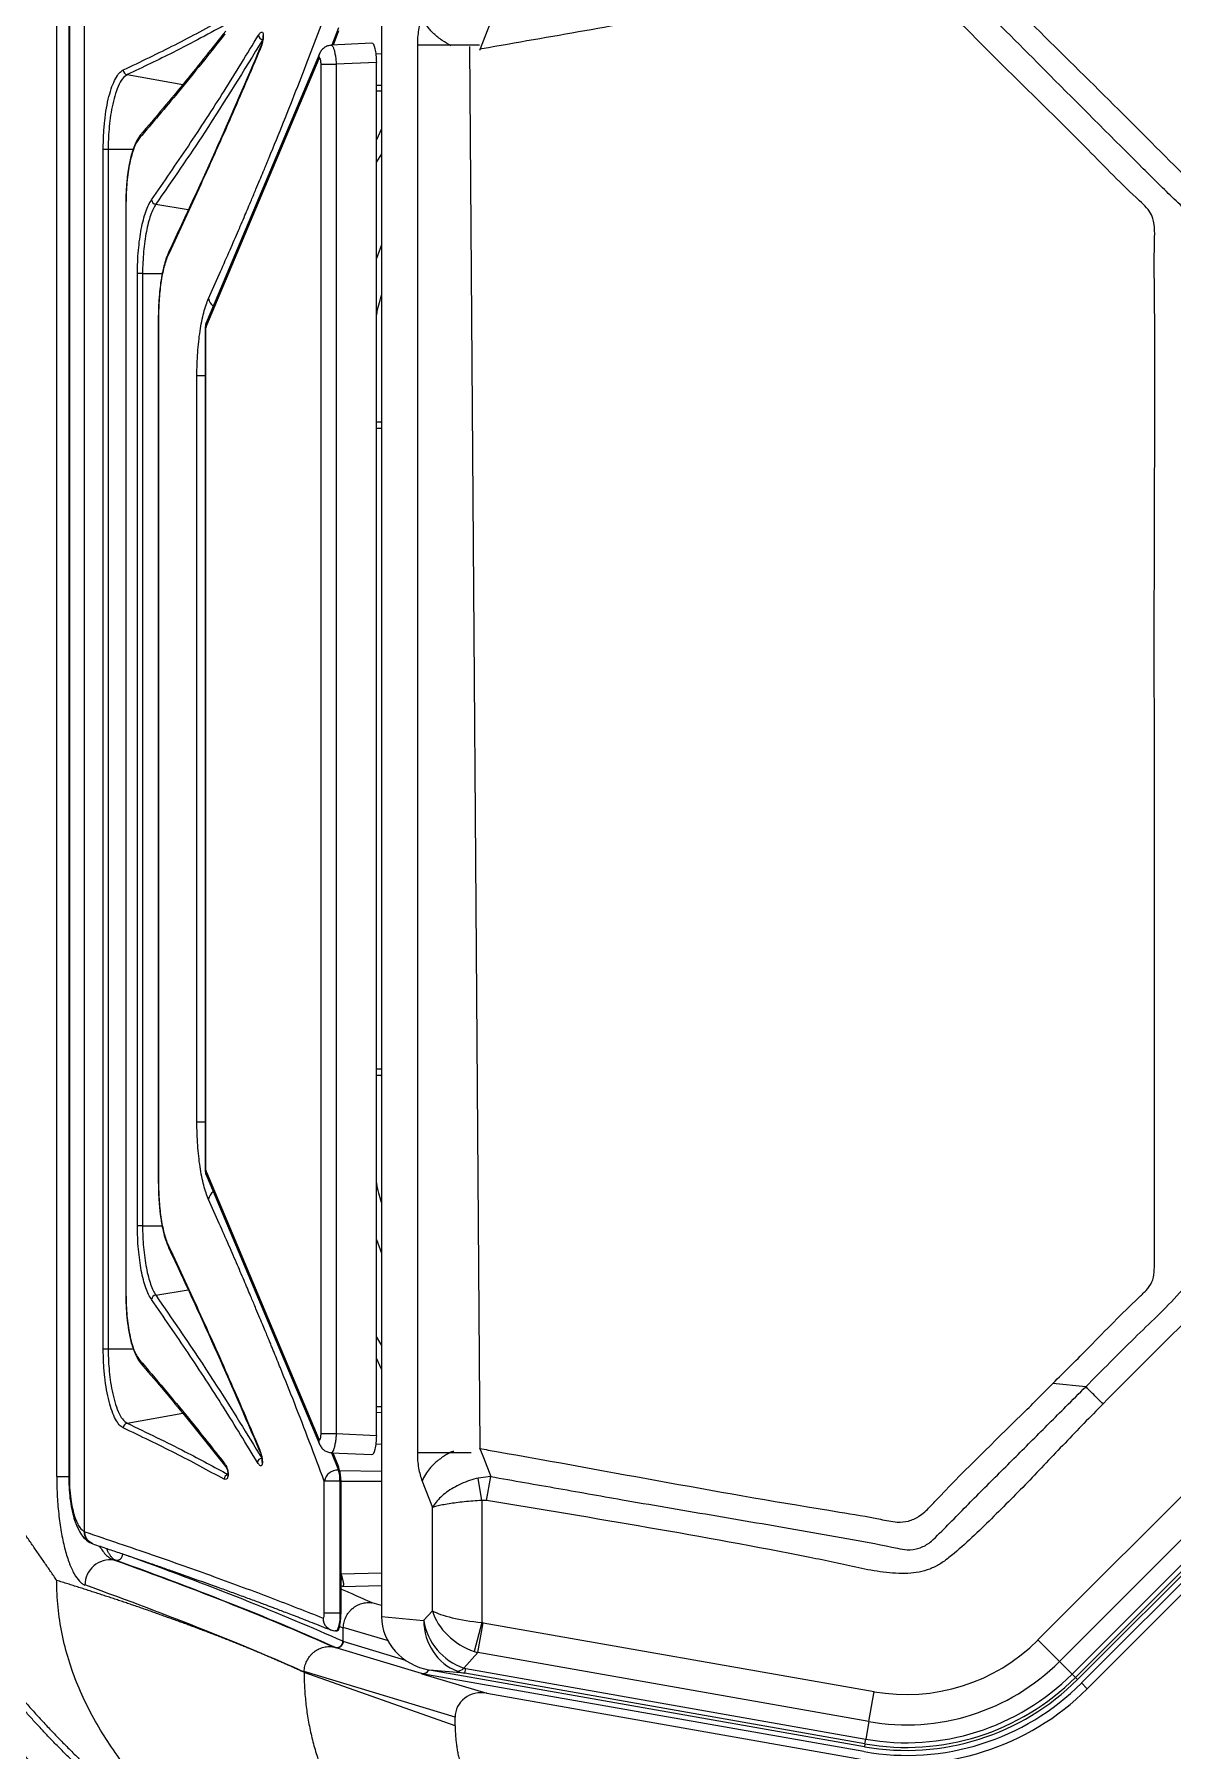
# Model space of a CAD drawing. Extents: x 412 to 492, y 622 to 766.
# Drawn here: x 475.19 to 486.35, y 673.13 to 689.96 of the extents above; entities that cross this region are included whole.
import ezdxf

# ---------------------------------------------------------------- set-up
doc = ezdxf.new("R2010")
doc.units = 0
doc.header["$MEASUREMENT"] = 0
doc.layers.add('1', color=4, linetype='Continuous')
doc.layers.add('GEOMETRY', color=4, linetype='Continuous', lineweight=25)

# ---------------------------------------------------------------- blocks, each defined once
blk = doc.blocks.new('2024 Beam 220V LL')
at = {"layer": 'GEOMETRY'}
for p, q in [((66.641, 48.705), (66.641, 31.683)), ((63.727, 32.517), (63.727, 47.871)), ((63.456, 33.056), (63.456, 47.332)), ((63.574, 47.348), (63.574, 33.04)), ((63.58, 47.348), (63.58, 33.04)), ((67.712, 47.331), (67.601, 47.045)), ((66.218, 47.268), (66.153, 47.097)), ((66.219, 47.237), (66.166, 47.098)), ((66.032, 47.012), (64.931, 44.396)), ((66.547, 47.116), (66.147, 47.097)), ((66.641, 47.012), (66.589, 47.01)), ((66.993, 47.097), (66.993, 33.291)), ((67.503, 47.083), (67.604, 33.331)), ((64.148, 46.808), (64.692, 46.71)), ((66.026, 46.964), (64.925, 44.347)), ((66.048, 46.91), (66.197, 46.91)), ((66.048, 33.478), (66.048, 46.91)), ((66.593, 46.928), (66.197, 46.91)), ((66.197, 46.91), (66.197, 33.478)), ((66.593, 33.46), (66.593, 46.928)), ((66.641, 46.701), (66.593, 46.702)), ((66.593, 46.648), (66.641, 46.648)), ((66.641, 46.277), (66.593, 46.169)), ((63.912, 34.31), (63.912, 46.078)), ((63.912, 46.078), (63.961, 46.078)), ((63.961, 46.078), (63.961, 34.31)), ((63.961, 46.078), (64.206, 46.078)), ((66.641, 46.032), (66.593, 45.952)), ((64.133, 45.546), (64.133, 34.842)), ((64.133, 45.546), (64.135, 45.546)), ((64.135, 45.546), (64.135, 34.842)), ((64.427, 45.537), (64.746, 45.484)), ((66.641, 45.14), (66.593, 45.006)), ((64.248, 35.516), (64.248, 44.857)), ((64.297, 44.857), (64.248, 44.857)), ((64.297, 44.857), (64.297, 35.516)), ((64.297, 44.857), (64.491, 44.857)), ((64.452, 44.424), (64.452, 35.943)), ((64.454, 44.424), (64.452, 44.424)), ((64.454, 44.424), (64.454, 35.943)), ((64.912, 44.325), (64.912, 36.063)), ((64.916, 44.325), (64.912, 44.325)), ((64.916, 44.325), (64.916, 36.063)), ((64.931, 44.396), (64.92, 44.367)), ((64.831, 36.534), (64.831, 43.854)), ((64.912, 43.854), (64.831, 43.854)), ((66.636, 43.398), (66.593, 43.398)), ((66.641, 43.336), (66.593, 43.336)), ((66.641, 43.398), (66.636, 43.398)), ((66.641, 37.052), (66.593, 37.052)), ((66.636, 36.99), (66.593, 36.99)), ((66.636, 36.99), (66.641, 36.99)), ((64.912, 36.534), (64.831, 36.534)), ((64.912, 36.063), (64.916, 36.063)), ((64.925, 36.041), (66.026, 33.424)), ((64.454, 35.943), (64.452, 35.943)), ((64.92, 36.021), (64.931, 35.992)), ((64.931, 35.992), (66.032, 33.376)), ((64.297, 35.516), (64.248, 35.516)), ((64.297, 35.516), (64.49, 35.516)), ((66.593, 35.382), (66.641, 35.248)), ((64.427, 34.836), (64.744, 34.889)), ((64.133, 34.842), (64.135, 34.842)), ((66.593, 34.425), (66.641, 34.344)), ((63.912, 34.31), (63.961, 34.31)), ((63.961, 34.31), (64.206, 34.31)), ((66.641, 34.111), (66.593, 34.219)), ((73.547, 33.938), (73.223, 33.969)), ((64.148, 33.58), (64.692, 33.678)), ((66.641, 33.74), (66.593, 33.74)), ((66.593, 33.686), (66.641, 33.687)), ((66.048, 33.478), (66.197, 33.478)), ((66.197, 33.478), (66.593, 33.46)), ((66.589, 33.378), (66.641, 33.376)), ((73.078, 31.454), (75.078, 33.454)), ((66.147, 33.291), (66.547, 33.272)), ((66.152, 33.291), (66.218, 33.12)), ((66.165, 33.29), (66.219, 33.151)), ((75.289, 33.243), (73.289, 31.243)), ((63.456, 33.056), (63.574, 33.056)), ((63.58, 33.04), (63.574, 33.04)), ((65.135, 33.068), (65.136, 33.069)), ((66.08, 31.718), (66.08, 33.012)), ((66.234, 33.012), (66.08, 33.012)), ((66.218, 33.12), (66.23, 33.12)), ((66.23, 33.12), (66.219, 33.151)), ((66.232, 33.116), (66.641, 33.11)), ((66.234, 33.012), (66.234, 31.718)), ((66.244, 33.012), (66.234, 33.012)), ((66.244, 32.088), (66.244, 33.012)), ((66.244, 33.012), (66.641, 33.012)), ((67.039, 33.013), (67.141, 32.752)), ((67.712, 33.057), (67.589, 33.042)), ((67.624, 32.823), (67.589, 33.042)), ((67.671, 32.822), (67.712, 33.057)), ((73.413, 31.119), (75.413, 33.119)), ((75.446, 33.086), (73.446, 31.086)), ((75.466, 33.066), (73.466, 31.066)), ((75.505, 33.031), (73.505, 31.032)), ((73.561, 30.976), (75.561, 32.976)), ((67.141, 31.74), (67.141, 32.752)), ((67.624, 32.823), (67.624, 31.626)), ((67.671, 32.822), (67.624, 32.823)), ((63.727, 32.517), (63.733, 32.514)), ((63.798, 32.402), (63.811, 32.397)), ((64.017, 32.239), (64.033, 32.236)), ((66.242, 32.072), (66.247, 32.069)), ((66.243, 32.104), (66.248, 32.089)), ((66.244, 32.104), (66.641, 32.112)), ((66.244, 32.039), (66.244, 32.088)), ((66.244, 31.718), (66.244, 32.039)), ((66.248, 32.089), (66.259, 32.048)), ((66.26, 31.98), (66.641, 31.988)), ((66.262, 31.981), (66.246, 31.977)), ((66.262, 31.981), (66.26, 31.981)), ((66.234, 31.718), (66.08, 31.718)), ((66.234, 31.718), (66.244, 31.718)), ((66.641, 31.791), (66.549, 31.818)), ((66.641, 31.683), (67.054, 31.645)), ((67.054, 31.645), (67.141, 31.74)), ((66.192, 31.543), (66.206, 31.543)), ((66.266, 31.57), (66.229, 31.586)), ((66.71, 31.446), (66.266, 31.575)), ((66.266, 31.439), (66.266, 31.57)), ((67.624, 31.626), (67.551, 31.34)), ((67.586, 31.33), (67.638, 31.623)), ((67.638, 31.623), (71.471, 30.947)), ((66.166, 31.387), (66.189, 31.379)), ((67.033, 31.124), (66.196, 31.377)), ((66.266, 31.439), (66.262, 31.441)), ((66.881, 31.252), (66.266, 31.438)), ((67.586, 31.33), (67.448, 31.178)), ((71.42, 30.654), (67.586, 31.33)), ((73.289, 31.243), (73.078, 31.454)), ((67.459, 31.127), (67.113, 31.159)), ((71.376, 30.407), (67.113, 31.159)), ((67.459, 31.127), (67.467, 31.173)), ((67.467, 31.173), (71.389, 30.481)), ((73.289, 31.243), (73.413, 31.119)), ((67.364, 30.696), (65.882, 31.144)), ((65.882, 31.138), (65.882, 31.136)), ((67.364, 30.613), (65.882, 31.136)), ((71.372, 30.359), (67.038, 31.123)), ((67.038, 31.123), (67.673, 30.931)), ((71.381, 30.435), (67.459, 31.127)), ((73.446, 31.086), (73.413, 31.119)), ((73.446, 31.086), (73.466, 31.066)), ((73.505, 31.032), (73.561, 30.976)), ((67.673, 30.931), (71.359, 30.281)), ((71.42, 30.654), (71.471, 30.947)), ((67.364, 30.613), (67.364, 30.696)), ((71.42, 30.654), (71.389, 30.481)), ((71.381, 30.435), (71.389, 30.481)), ((71.381, 30.435), (71.376, 30.407))]:
    blk.add_line(p, q, dxfattribs=at)
at = {"layer": 'GEOMETRY', "flags": 128}
for points in [[(66.641, 43.394), (66.639, 43.397), (66.636, 43.398)], [(66.636, 36.99), (66.639, 36.991), (66.641, 36.994)], [(67.602, 33.339), (67.64, 33.243), (67.712, 33.057)]]:
    blk.add_lwpolyline(points, dxfattribs=at)
at = {"layer": 'GEOMETRY'}
for centre, radius, start, end in [((65.484, 47.201), 0.0498, 187.3828, 261.5046), ((65.485, 47.062), 0.0341, 148.2406, 188.3648), ((66.116, 46.977), 0.0913, 158.5257, 188.4177), ((64.157, 46.855), 0.0483, 181.9082, 258.5594), ((64.307, 46.187), 0.0406, 139.7235, 186.0684), ((64.436, 45.587), 0.0505, 187.9063, 260.3406), ((64.587, 45.058), 0.0338, 149.4345, 189.6663), ((65.065, 44.633), 0.122, 189.9788, 232.1014), ((65.037, 44.325), 0.125, 160.2219, 180), ((64.999, 44.339), 0.0836, 160.4152, 189.8062), ((65.347, 44.17), 0.458, 157.2586, 160.2891), ((65.015, 44.361), 0.0912, 157.3727, 188.4282), ((65.037, 36.063), 0.125, 180, 199.7781), ((64.999, 36.049), 0.0836, 170.1936, 199.6044), ((65.347, 36.218), 0.458, 199.7109, 202.7414), ((65.015, 36.027), 0.0912, 171.5718, 202.6273), ((65.065, 35.755), 0.122, 127.8986, 170.0212), ((64.587, 35.309), 0.0338, 170.3336, 210.5801), ((64.436, 34.787), 0.0505, 99.6594, 172.0937), ((64.307, 34.201), 0.0407, 174.0155, 220.1398), ((64.157, 33.533), 0.0483, 101.4406, 178.0918), ((66.116, 33.411), 0.0912, 171.5718, 202.6273), ((65.147, 33.177), 0.0411, 174.7779, 217.8369), ((65.474, 33.188), 0.0498, 98.5063, 172.6119), ((65.476, 33.326), 0.0342, 171.632, 209.5988), ((65.145, 33.029), 0.0482, 100.8163, 178.0761), ((66.212, 32.986), 0.134, 87.3453, 168.8412), ((65.935, 33.023), 0.299, 357.8913, 18.9485), ((63.695, 32.647), 0.0663, 163.4666, 196.759), ((63.984, 31.99), 0.251, 82.4639, 179.3876), ((64.041, 32.298), 0.0627, 262.4592, 359.3876), ((66.189, 31.665), 0.121, 178.1633, 269.3761), ((66.199, 31.442), 0.0628, 261.3767, 359.4559), ((71.788, 32.744), 1.825, 260, 315.0001), ((67.376, 31.246), 0.099, 274.7783, 316.3514), ((71.788, 32.744), 2.123, 260, 315.0001), ((71.793, 32.744), 2.422, 260, 315.0001), ((71.788, 32.744), 2.373, 260, 315.0001), ((71.788, 32.744), 2.344, 260, 315.0001), ((71.788, 32.744), 2.298, 260, 315.0001), ((71.793, 32.744), 2.501, 260, 315.0001)]:
    blk.add_arc(centre, radius, start, end, dxfattribs=at)
for centre, major_axis, ratio, start_param, end_param in [((66.548, 46.928), (0, 0.188), 0.242695, 4.713649, 6.294533), ((66.548, 33.46), (0, 0.188), 0.242695, 3.130245, 4.711129), ((66.217, 33.012), (0, 0.125), 0.216237, 4.712389, 5.759587), ((-37.043, 48.508), (105.168, -18.595), 0.051607, 0.202683, 0.289704), ((-37.097, 48.519), (105.231, -18.606), 0.051607, 0.201869, 0.289371), ((-37.086, 48.58), (105.293, -18.606), 0.051579, 0.201859, 0.289361), ((-37.086, 48.263), (104.918, -18.595), 0.051723, 0.202479, 0.289746), ((66.206, 31.718), (0, 0.175), 0.216237, 3.483166, 4.712389), ((67.212, 31.675), (0.568, -0.053), 0.920287, 3.226571, 4.623069), ((67.624, 31.74), (0.525, -0.051), 0.214989, 3.562743, 4.73309), ((67.624, 31.74), (0.458, -0.267), 0.746474, 3.805689, 4.976036), ((67.538, 31.645), (-0.358, 0.384), 0.864326, 0.892781, 2.133404), ((67.538, 31.645), (-0.023, 0.525), 0.919446, 1.530803, 2.771426), ((67.704, 31.827), (0.149, 0.164), 0.846462, 3.562615, 3.63289), ((67.704, 31.827), (0.388, -0.353), 0.966078, 5.133411, 5.203687), ((67.041, 31.186), (0.0654, -0.0198), 0.914568, 4.861612, 6.18652), ((67.658, 31.634), (0.442, 0.369), 0.813707, 3.576871, 3.732746), ((67.597, 31.286), (0.183, 0.08), 0.456183, 3.588425, 3.7443), ((67, 30.876), (0.262, -0.079), 0.914568, 1.700566, 1.72002), ((67.635, 30.684), (0.262, -0.079), 0.914568, 1.700566, 3.411106)]:
    blk.add_ellipse(centre, major_axis=major_axis, ratio=ratio, start_param=start_param, end_param=end_param, dxfattribs=at)
for points, knots in [([(64.901, 51.001), (64.878, 50.983), (64.832, 50.946), (64.764, 50.891), (64.697, 50.835), (64.63, 50.78), (64.565, 50.724), (64.499, 50.669), (64.435, 50.614), (64.371, 50.558), (64.308, 50.503), (64.245, 50.447), (64.183, 50.392), (64.122, 50.337), (64.062, 50.282), (64.002, 50.226), (63.943, 50.171), (63.885, 50.116), (63.827, 50.061), (63.77, 50.005), (63.535, 49.776), (63.151, 49.372), (62.727, 48.851), (62.424, 48.416), (62.212, 48.07), (62.03, 47.725), (61.916, 47.466), (61.852, 47.298), (61.823, 47.221), (61.797, 47.143), (61.771, 47.065), (61.748, 46.988), (61.725, 46.91), (61.705, 46.833), (61.685, 46.755), (61.668, 46.677), (61.652, 46.6), (61.637, 46.522), (61.624, 46.444), (61.613, 46.366), (61.603, 46.289), (61.594, 46.211), (61.587, 46.133), (61.582, 46.055), (61.578, 45.977), (61.576, 45.9), (61.576, 45.848), (61.575, 45.822)], [0, 0, 0, 0, 0.0138767, 0.027668, 0.0413743, 0.0549959, 0.0685331, 0.0819863, 0.0953558, 0.1086419, 0.121845, 0.1349655, 0.1480037, 0.1609601, 0.1738349, 0.1866285, 0.1993415, 0.2119741, 0.2245268, 0.2370001, 0.2493942, 0.3794626, 0.4994242, 0.5658746, 0.6295447, 0.690681, 0.7495615, 0.7626219, 0.7756002, 0.7885003, 0.8013263, 0.8140823, 0.8267725, 0.8394012, 0.8519726, 0.8644911, 0.8769611, 0.8893871, 0.9017737, 0.9141254, 0.9264467, 0.9387424, 0.9510171, 0.9632755, 0.9755223, 0.9877622, 1, 1, 1, 1]), ([(61.575, 45.822), (61.59, 45.839), (61.618, 45.875), (61.724, 46.006), (61.887, 46.21), (62.1, 46.484), (62.3, 46.744), (62.487, 46.99), (62.66, 47.224), (62.821, 47.444), (62.97, 47.651), (63.107, 47.845), (63.233, 48.025), (63.349, 48.192), (63.421, 48.299), (63.456, 48.35)], [0, 0, 0, 0, 0.02094, 0.042056, 0.155543, 0.26375, 0.366676, 0.464323, 0.556689, 0.643775, 0.72558, 0.802106, 0.873351, 0.939315, 1, 1, 1, 1]), ([(67.671, 47.566), (67.892, 47.605), (69, 47.801), (70.192, 47.997), (71.237, 48.198), (71.48, 48.246), (71.68, 48.279), (71.837, 48.282), (71.948, 48.263), (72.053, 48.226), (72.163, 48.164), (72.27, 48.074), (72.376, 47.963), (72.945, 47.368), (73.745, 46.598), (74.517, 45.813), (74.818, 45.518), (74.896, 45.423), (74.951, 45.319), (74.994, 45.192), (75.005, 45.039), (74.992, 44.547), (75.009, 43.307), (74.994, 40.971), (75.011, 38.433), (74.99, 36.604), (75.007, 35.833), (75.015, 35.542), (75.009, 35.309), (74.977, 35.137), (74.933, 35.029), (74.87, 34.93), (74.708, 34.754), (74.315, 34.375), (73.959, 34.015), (73.716, 33.769)], [0, 0, 0, 0, 0.03273, 0.163648, 0.175653, 0.187658, 0.199644, 0.205049, 0.210454, 0.215858, 0.221261, 0.228663, 0.236112, 0.243565, 0.348466, 0.397583, 0.403718, 0.409824, 0.415316, 0.420808, 0.42913, 0.437515, 0.492348, 0.609476, 0.777448, 0.861434, 0.875538, 0.889641, 0.903702, 0.909359, 0.915018, 0.920634, 0.926263, 0.949783, 1, 1, 1, 1]), ([(73.547, 33.938), (73.547, 33.938), (73.706, 34.097), (74.009, 34.408), (74.38, 34.752), (74.572, 34.979), (74.651, 35.034), (74.702, 35.056), (74.756, 35.103), (74.811, 35.179), (74.856, 35.302), (74.874, 35.481), (74.872, 35.695), (74.856, 35.909), (74.844, 36.283), (74.855, 37.047), (74.841, 39.588), (74.868, 42.271), (74.842, 44.527), (74.852, 44.97), (74.851, 45.073), (74.827, 45.178), (74.78, 45.258), (74.689, 45.343), (74.567, 45.443), (74.413, 45.588), (74.261, 45.736), (73.872, 46.124), (73.299, 46.696), (72.688, 47.314), (72.316, 47.676), (72.147, 47.858), (72.039, 47.97), (71.945, 48.023), (71.861, 48.048), (71.802, 48.053), (71.664, 48.031), (71.474, 47.993), (71.199, 47.946), (69.946, 47.724), (68.783, 47.519), (67.712, 47.331)], [0, 0, 0, 0, 0, 0.03351, 0.064598, 0.075502, 0.077238, 0.079027, 0.084361, 0.08772, 0.093111, 0.103638, 0.114249, 0.124957, 0.135615, 0.170011, 0.238803, 0.51397, 0.56964, 0.574792, 0.579934, 0.584977, 0.590628, 0.593433, 0.603874, 0.614365, 0.624915, 0.635437, 0.696264, 0.745422, 0.764916, 0.773628, 0.782303, 0.788055, 0.789461, 0.795352, 0.79655, 0.810366, 0.824205, 0.838045, 1, 1, 1, 1]), ([(73.223, 33.969), (73.343, 34.089), (73.625, 34.368), (73.923, 34.681), (74.139, 34.88), (74.202, 34.961), (74.22, 35.061), (74.222, 35.42), (74.22, 36.062), (74.221, 37.298), (74.222, 39.497), (74.215, 42.054), (74.229, 44.148), (74.216, 45.029), (74.225, 45.278), (74.214, 45.385), (74.172, 45.474), (74.11, 45.538), (73.889, 45.739), (73.295, 46.367), (72.573, 47.032), (72.05, 47.613), (71.872, 47.753), (71.77, 47.781), (71.675, 47.776), (71.439, 47.73), (70.781, 47.62), (69.481, 47.386), (68.334, 47.185), (67.633, 47.062), (67.606, 47.057)], [0, 0, 0, 0, 0.026141, 0.061081, 0.066365, 0.071542, 0.076551, 0.081625, 0.126931, 0.175318, 0.272092, 0.465639, 0.569001, 0.594841, 0.601156, 0.607386, 0.6112, 0.616059, 0.620957, 0.657288, 0.749019, 0.771953, 0.777715, 0.783475, 0.787838, 0.792239, 0.82052, 0.890507, 0.995643, 1, 1, 1, 1]), ([(64.109, 46.854), (64.281, 46.936), (64.626, 47.101), (64.939, 47.272), (65.097, 47.357)], [0, 0, 0, 0, 0.49866, 1, 1, 1, 1]), ([(65.136, 47.311), (64.96, 47.216), (64.645, 47.045), (64.3, 46.881), (64.148, 46.808)], [0, 0, 0, 0, 0.56, 1, 1, 1, 1]), ([(64.945, 44.612), (64.98, 44.691), (65.047, 44.842), (65.142, 45.057), (65.226, 45.25), (65.299, 45.421), (65.359, 45.563), (65.408, 45.68), (65.447, 45.772), (65.478, 45.846), (65.502, 45.904), (65.519, 45.945), (65.53, 45.972), (65.535, 45.986), (65.538, 45.991), (65.538, 45.993), (65.539, 45.994), (65.539, 45.994), (65.539, 45.994), (65.539, 45.994), (65.539, 45.994), (65.635, 46.227), (65.82, 46.688), (65.994, 47.148), (66.08, 47.376)], [0, 0, 0, 0, 0.085655, 0.163387, 0.233195, 0.29508, 0.349042, 0.387957, 0.421371, 0.449282, 0.468475, 0.483786, 0.494048, 0.49761, 0.498993, 0.499566, 0.499811, 0.499918, 0.499964, 0.499985, 0.499994, 0.500001, 0.752588, 1, 1, 1, 1]), ([(67.039, 47.375), (67.032, 47.355), (67.019, 47.317), (67.004, 47.248), (66.994, 47.174), (66.993, 47.123), (66.993, 47.097)], [0, 0, 0, 0, 0.252343, 0.500481, 0.752579, 1, 1, 1, 1]), ([(67.323, 47.091), (67.294, 47.107), (67.232, 47.142), (67.15, 47.21), (67.08, 47.289), (67.053, 47.346), (67.039, 47.375)], [0, 0, 0, 0, 0.225226, 0.471675, 0.732806, 1, 1, 1, 1]), ([(65.106, 47.208), (64.955, 47.017), (64.686, 46.678), (64.394, 46.334), (64.266, 46.183)], [0, 0, 0, 0, 0.559999, 1, 1, 1, 1]), ([(65.114, 47.236), (64.984, 47.072), (64.715, 46.733), (64.425, 46.39), (64.275, 46.213)], [0, 0, 0, 0, 0.484374, 1, 1, 1, 1]), ([(64.386, 45.58), (64.507, 45.756), (64.752, 46.11), (65.102, 46.648), (65.323, 47.011), (65.434, 47.194)], [0, 0, 0, 0, 0.3286219, 0.6619705, 1, 1, 1, 1]), ([(65.476, 47.152), (65.291, 46.848), (64.959, 46.307), (64.59, 45.772), (64.427, 45.537)], [0, 0, 0, 0, 0.56, 1, 1, 1, 1]), ([(65.434, 47.194), (65.442, 47.206), (65.454, 47.223), (65.469, 47.228), (65.476, 47.223), (65.48, 47.214), (65.481, 47.205), (65.482, 47.195), (65.482, 47.177), (65.479, 47.149), (65.468, 47.103), (65.458, 47.076), (65.451, 47.057)], [0, 0, 0, 0, 0.24929, 0.374204, 0.446178, 0.474268, 0.499703, 0.525478, 0.553385, 0.625455, 0.750396, 1, 1, 1, 1]), ([(65.481, 47.183), (65.481, 47.183), (65.481, 47.181), (65.481, 47.175), (65.48, 47.158), (65.475, 47.134), (65.466, 47.107), (65.459, 47.089), (65.456, 47.08)], [0, 0, 0, 0, 0.000723, 0.050038, 0.11319, 0.358289, 0.696471, 1, 1, 1, 1]), ([(65.481, 47.197), (65.481, 47.197), (65.481, 47.198), (65.481, 47.198), (65.48, 47.199), (65.48, 47.2), (65.48, 47.2), (65.478, 47.188), (65.477, 47.168), (65.476, 47.152)], [0, 0, 0, 0, 0.006481, 0.013036, 0.02058, 0.039478, 0.095387, 0.286827, 1, 1, 1, 1]), ([(65.48, 47.201), (65.48, 47.201), (65.48, 47.201), (65.48, 47.2), (65.48, 47.198), (65.481, 47.197), (65.481, 47.195), (65.481, 47.192), (65.481, 47.189), (65.481, 47.186), (65.481, 47.183)], [0, 0, 0, 0, 0.156737, 0.242793, 0.33178, 0.4265, 0.524108, 0.627097, 0.739259, 1, 1, 1, 1]), ([(65.451, 47.057), (65.356, 46.835), (65.168, 46.394), (64.868, 45.725), (64.659, 45.278), (64.554, 45.052)], [0, 0, 0, 0, 0.333336, 0.662642, 1, 1, 1, 1]), ([(65.452, 47.073), (65.315, 46.753), (65.031, 46.089), (64.719, 45.42), (64.558, 45.075)], [0, 0, 0, 0, 0.482771, 1, 1, 1, 1]), ([(66.048, 46.91), (66.048, 46.915), (66.048, 46.926), (66.046, 46.941), (66.044, 46.954), (66.041, 46.965), (66.037, 46.971), (66.033, 46.973), (66.029, 46.971), (66.027, 46.966), (66.026, 46.964)], [0, 0, 0, 0, 0.1250579, 0.2500716, 0.3750469, 0.5, 0.6249531, 0.7499284, 0.8749421, 1, 1, 1, 1]), ([(66.148, 47.097), (66.136, 47.095), (66.112, 47.092), (66.078, 47.073), (66.048, 47.046), (66.037, 47.022), (66.031, 47.01)], [0, 0, 0, 0, 0.24502, 0.498746, 0.75336, 1, 1, 1, 1]), ([(66.147, 47.096), (66.147, 47.097), (66.151, 47.099), (66.159, 47.092), (66.169, 47.074), (66.179, 47.044), (66.187, 47.004), (66.194, 46.959), (66.196, 46.926), (66.197, 46.91)], [0, 0, 0, 0, 0.019072, 0.18256, 0.346048, 0.509536, 0.673024, 0.836512, 1, 1, 1, 1]), ([(67.602, 47.097), (67.581, 47.097), (67.53, 47.097), (67.447, 47.097), (67.355, 47.097), (67.266, 47.097), (67.185, 47.097), (67.112, 47.097), (67.043, 47.097), (67.011, 47.097), (66.993, 47.097)], [0, 0, 0, 0, 0.0857335, 0.210743, 0.3357525, 0.460762, 0.5857716, 0.7107811, 0.8357906, 1, 1, 1, 1]), ([(63.912, 46.078), (63.913, 46.125), (63.914, 46.219), (63.926, 46.355), (63.943, 46.482), (63.968, 46.596), (63.997, 46.694), (64.032, 46.771), (64.069, 46.828), (64.096, 46.845), (64.109, 46.854)], [0, 0, 0, 0, 0.12498, 0.24981, 0.374924, 0.499644, 0.624834, 0.749492, 0.874939, 1, 1, 1, 1]), ([(64.148, 46.808), (64.132, 46.797), (64.1, 46.774), (64.059, 46.698), (64.025, 46.604), (63.999, 46.497), (63.98, 46.386), (63.969, 46.277), (63.962, 46.175), (63.961, 46.109), (63.961, 46.078)], [0, 0, 0, 0, 0.162071, 0.313654, 0.454688, 0.585121, 0.704904, 0.813999, 0.912373, 1, 1, 1, 1]), ([(64.266, 46.183), (64.257, 46.17), (64.239, 46.145), (64.213, 46.089), (64.191, 46.021), (64.171, 45.941), (64.155, 45.851), (64.144, 45.754), (64.137, 45.651), (64.136, 45.581), (64.135, 45.546)], [0, 0, 0, 0, 0.124859, 0.249839, 0.374581, 0.499645, 0.624145, 0.749435, 0.874586, 1, 1, 1, 1]), ([(64.276, 46.213), (64.263, 46.195), (64.239, 46.163), (64.212, 46.099), (64.192, 46.037), (64.176, 45.975), (64.163, 45.906), (64.15, 45.83), (64.145, 45.772), (64.143, 45.743)], [0, 0, 0, 0, 0.196355, 0.355512, 0.485921, 0.608425, 0.725114, 0.864717, 1, 1, 1, 1]), ([(64.143, 45.743), (64.141, 45.731), (64.138, 45.696), (64.134, 45.629), (64.134, 45.575), (64.133, 45.546)], [0, 0, 0, 0, 0.185973, 0.56907, 1, 1, 1, 1]), ([(64.248, 44.857), (64.248, 44.896), (64.249, 44.973), (64.257, 45.086), (64.269, 45.195), (64.285, 45.295), (64.305, 45.386), (64.329, 45.465), (64.356, 45.532), (64.376, 45.564), (64.386, 45.58)], [0, 0, 0, 0, 0.124736, 0.249852, 0.374321, 0.499619, 0.624078, 0.749321, 0.874629, 1, 1, 1, 1]), ([(64.427, 45.537), (64.418, 45.522), (64.4, 45.492), (64.376, 45.43), (64.354, 45.355), (64.335, 45.27), (64.319, 45.175), (64.308, 45.073), (64.3, 44.967), (64.298, 44.894), (64.297, 44.857)], [0, 0, 0, 0, 0.124837, 0.249721, 0.374651, 0.499628, 0.624651, 0.749721, 0.874837, 1, 1, 1, 1]), ([(64.554, 45.052), (64.539, 45.016), (64.511, 44.945), (64.479, 44.79), (64.458, 44.614), (64.455, 44.487), (64.454, 44.424)], [0, 0, 0, 0, 0.250157, 0.499974, 0.74964, 1, 1, 1, 1]), ([(64.556, 45.072), (64.546, 45.048), (64.528, 45.007), (64.508, 44.936), (64.495, 44.876), (64.484, 44.822), (64.474, 44.759), (64.465, 44.689), (64.462, 44.637), (64.46, 44.616)], [0, 0, 0, 0, 0.213857, 0.384048, 0.512368, 0.605962, 0.725632, 0.886515, 1, 1, 1, 1]), ([(64.46, 44.616), (64.459, 44.6), (64.453, 44.537), (64.453, 44.472), (64.452, 44.424)], [0, 0, 0, 0, 0.265952, 1, 1, 1, 1]), ([(66.593, 44.451), (66.594, 44.453), (66.603, 44.518), (66.623, 44.582), (66.641, 44.644)], [0, 0, 0, 0, 0.019311, 1, 1, 1, 1]), ([(64.831, 43.854), (64.831, 43.893), (64.832, 43.969), (64.838, 44.082), (64.848, 44.19), (64.861, 44.293), (64.878, 44.389), (64.897, 44.475), (64.92, 44.551), (64.937, 44.592), (64.945, 44.612)], [0, 0, 0, 0, 0.124859, 0.250343, 0.375009, 0.500423, 0.625481, 0.750164, 0.87554, 1, 1, 1, 1]), ([(64.945, 35.776), (64.937, 35.796), (64.92, 35.837), (64.897, 35.913), (64.878, 36), (64.861, 36.095), (64.848, 36.198), (64.838, 36.307), (64.832, 36.419), (64.831, 36.496), (64.831, 36.534)], [0, 0, 0, 0, 0.124846, 0.25034, 0.374989, 0.500419, 0.625461, 0.750161, 0.875525, 1, 1, 1, 1]), ([(64.452, 35.943), (64.453, 35.902), (64.454, 35.828), (64.461, 35.732), (64.466, 35.675), (64.469, 35.65), (64.47, 35.648)], [0, 0, 0, 0, 0.405083, 0.728839, 0.973699, 1, 1, 1, 1]), ([(64.454, 35.943), (64.455, 35.88), (64.458, 35.753), (64.479, 35.577), (64.511, 35.423), (64.539, 35.351), (64.554, 35.315)], [0, 0, 0, 0, 0.250163, 0.499981, 0.749644, 1, 1, 1, 1]), ([(66.641, 35.744), (66.623, 35.806), (66.603, 35.87), (66.594, 35.935), (66.593, 35.937)], [0, 0, 0, 0, 0.9806894, 1, 1, 1, 1]), ([(66.08, 33.012), (65.984, 33.267), (65.844, 33.637), (65.676, 34.058), (65.606, 34.23), (65.58, 34.294), (65.572, 34.314), (65.564, 34.334), (65.555, 34.354), (65.547, 34.374), (65.537, 34.397), (65.524, 34.43), (65.505, 34.477), (65.479, 34.539), (65.447, 34.616), (65.408, 34.708), (65.359, 34.825), (65.299, 34.967), (65.226, 35.138), (65.142, 35.331), (65.047, 35.546), (64.98, 35.697), (64.945, 35.776)], [0, 0, 0, 0, 0.277448, 0.401582, 0.4566, 0.463822, 0.471049, 0.478281, 0.485516, 0.492756, 0.499999, 0.511403, 0.528309, 0.550718, 0.578629, 0.612043, 0.650958, 0.70492, 0.766805, 0.836613, 0.914345, 1, 1, 1, 1]), ([(64.47, 35.648), (64.471, 35.634), (64.476, 35.598), (64.485, 35.537), (64.501, 35.46), (64.524, 35.372), (64.545, 35.322), (64.556, 35.295)], [0, 0, 0, 0, 0.0980966, 0.2453061, 0.4436869, 0.6943432, 1, 1, 1, 1]), ([(64.386, 34.794), (64.376, 34.809), (64.356, 34.841), (64.329, 34.907), (64.306, 34.986), (64.285, 35.077), (64.269, 35.178), (64.257, 35.286), (64.249, 35.4), (64.248, 35.477), (64.248, 35.516)], [0, 0, 0, 0, 0.124735, 0.249854, 0.374333, 0.499616, 0.624086, 0.749316, 0.874628, 1, 1, 1, 1]), ([(64.297, 35.516), (64.298, 35.481), (64.3, 35.41), (64.307, 35.304), (64.319, 35.201), (64.335, 35.103), (64.354, 35.016), (64.377, 34.941), (64.401, 34.88), (64.419, 34.851), (64.427, 34.836)], [0, 0, 0, 0, 0.1203082, 0.2446365, 0.3717861, 0.5003716, 0.6289092, 0.7559167, 0.8800134, 1, 1, 1, 1]), ([(64.554, 35.315), (64.659, 35.09), (64.868, 34.643), (65.164, 33.982), (65.35, 33.547), (65.442, 33.331)], [0, 0, 0, 0, 0.339526, 0.672872, 1, 1, 1, 1]), ([(64.558, 35.292), (64.708, 34.971), (65.017, 34.308), (65.3, 33.649), (65.446, 33.309)], [0, 0, 0, 0, 0.4843759, 1, 1, 1, 1]), ([(64.133, 34.842), (64.134, 34.813), (64.134, 34.759), (64.14, 34.664), (64.147, 34.588), (64.154, 34.54), (64.156, 34.53)], [0, 0, 0, 0, 0.266479, 0.503606, 0.894688, 1, 1, 1, 1]), ([(64.135, 34.842), (64.136, 34.807), (64.137, 34.737), (64.144, 34.635), (64.155, 34.538), (64.171, 34.448), (64.19, 34.368), (64.213, 34.299), (64.238, 34.243), (64.257, 34.218), (64.266, 34.205)], [0, 0, 0, 0, 0.124858, 0.249836, 0.374436, 0.499655, 0.624164, 0.74944, 0.874599, 1, 1, 1, 1]), ([(65.425, 33.194), (65.315, 33.376), (65.095, 33.736), (64.749, 34.269), (64.506, 34.619), (64.386, 34.794)], [0, 0, 0, 0, 0.338019, 0.671367, 1, 1, 1, 1]), ([(64.427, 34.836), (64.631, 34.54), (64.996, 34.009), (65.323, 33.473), (65.467, 33.237)], [0, 0, 0, 0, 0.56, 1, 1, 1, 1]), ([(63.456, 32.038), (63.436, 32.067), (63.397, 32.125), (63.337, 32.213), (63.277, 32.3), (63.216, 32.387), (63.155, 32.475), (63.094, 32.562), (63.032, 32.649), (62.97, 32.736), (62.908, 32.824), (62.845, 32.911), (62.781, 32.998), (62.718, 33.085), (62.654, 33.172), (62.589, 33.259), (62.524, 33.347), (62.459, 33.434), (62.393, 33.521), (62.327, 33.608), (62.261, 33.695), (62.194, 33.782), (62.127, 33.869), (62.059, 33.957), (61.991, 34.044), (61.923, 34.131), (61.854, 34.218), (61.785, 34.305), (61.716, 34.392), (61.646, 34.479), (61.599, 34.537), (61.575, 34.566)], [0, 0, 0, 0, 0.034483, 0.068966, 0.103448, 0.137931, 0.172414, 0.206897, 0.241379, 0.275862, 0.310345, 0.344828, 0.37931, 0.413793, 0.448276, 0.482759, 0.517241, 0.551724, 0.586207, 0.62069, 0.655172, 0.689655, 0.724138, 0.758621, 0.793103, 0.827586, 0.862069, 0.896552, 0.931034, 0.965517, 1, 1, 1, 1]), ([(61.575, 34.566), (61.575, 34.553), (61.576, 34.526), (61.576, 34.486), (61.577, 34.446), (61.578, 34.405), (61.58, 34.365), (61.582, 34.325), (61.584, 34.285), (61.586, 34.245), (61.589, 34.205), (61.592, 34.165), (61.596, 34.125), (61.6, 34.086), (61.604, 34.046), (61.609, 34.006), (61.614, 33.966), (61.619, 33.926), (61.624, 33.887), (61.63, 33.847), (61.637, 33.807), (61.643, 33.768), (61.65, 33.728), (61.658, 33.689), (61.665, 33.649), (61.673, 33.61), (61.681, 33.57), (61.69, 33.531), (61.699, 33.492), (61.708, 33.452), (61.718, 33.413), (61.728, 33.374), (61.739, 33.335), (61.749, 33.296), (61.76, 33.257), (61.772, 33.217), (61.783, 33.178), (61.795, 33.139), (61.808, 33.1), (61.821, 33.061), (61.834, 33.023), (61.884, 32.875), (61.985, 32.62), (62.155, 32.263), (62.355, 31.908), (62.527, 31.643), (62.655, 31.462), (62.728, 31.363), (62.803, 31.263), (62.881, 31.164), (62.961, 31.064), (63.044, 30.965), (63.129, 30.866), (63.216, 30.767), (63.306, 30.668), (63.399, 30.569), (63.493, 30.47), (63.591, 30.372), (63.69, 30.273), (63.792, 30.175), (63.897, 30.076), (64.004, 29.978), (64.113, 29.88), (64.225, 29.782), (64.339, 29.684), (64.456, 29.587), (64.575, 29.489), (64.696, 29.391), (64.778, 29.327), (64.82, 29.295)], [0, 0, 0, 0, 0.006276, 0.012546, 0.018812, 0.025073, 0.031331, 0.037586, 0.043837, 0.050086, 0.056334, 0.062579, 0.068824, 0.075068, 0.081312, 0.087556, 0.093801, 0.100048, 0.106296, 0.112546, 0.118798, 0.125054, 0.131313, 0.137576, 0.143843, 0.150116, 0.156393, 0.162676, 0.168966, 0.175262, 0.181565, 0.187875, 0.194194, 0.200521, 0.206856, 0.213201, 0.219556, 0.22592, 0.232296, 0.238682, 0.245079, 0.251488, 0.311527, 0.373062, 0.436391, 0.501788, 0.520827, 0.540074, 0.559533, 0.579211, 0.59911, 0.619237, 0.639595, 0.66019, 0.681025, 0.702104, 0.723432, 0.745012, 0.766848, 0.788943, 0.811301, 0.833925, 0.856818, 0.879984, 0.903425, 0.927145, 0.951145, 0.975429, 1, 1, 1, 1]), ([(64.156, 34.53), (64.158, 34.513), (64.164, 34.473), (64.176, 34.414), (64.192, 34.351), (64.212, 34.29), (64.239, 34.225), (64.263, 34.193), (64.276, 34.175)], [0, 0, 0, 0, 0.1079098, 0.2513889, 0.4019868, 0.5623545, 0.7581933, 1, 1, 1, 1]), ([(64.109, 33.534), (64.096, 33.543), (64.069, 33.56), (64.032, 33.617), (63.998, 33.694), (63.968, 33.792), (63.944, 33.905), (63.926, 34.033), (63.914, 34.169), (63.913, 34.263), (63.912, 34.31)], [0, 0, 0, 0, 0.124988, 0.249816, 0.374945, 0.499649, 0.624856, 0.749497, 0.874947, 1, 1, 1, 1]), ([(63.961, 34.31), (63.961, 34.279), (63.962, 34.213), (63.969, 34.111), (63.98, 34.002), (63.999, 33.891), (64.025, 33.784), (64.059, 33.69), (64.1, 33.614), (64.132, 33.591), (64.148, 33.58)], [0, 0, 0, 0, 0.087627, 0.1860007, 0.2950958, 0.4148794, 0.5453116, 0.6863459, 0.8379286, 1, 1, 1, 1]), ([(64.266, 34.205), (64.429, 34.013), (64.719, 33.669), (64.988, 33.33), (65.106, 33.18)], [0, 0, 0, 0, 0.559999, 1, 1, 1, 1]), ([(64.275, 34.175), (64.416, 34.009), (64.707, 33.666), (64.975, 33.327), (65.114, 33.152)], [0, 0, 0, 0, 0.484376, 1, 1, 1, 1]), ([(67.606, 33.331), (67.66, 33.322), (68.836, 33.115), (70.142, 32.863), (71.455, 32.658), (71.678, 32.605), (71.811, 32.614), (71.924, 32.667), (72.02, 32.76), (72.34, 33.103), (72.752, 33.496), (73.12, 33.865), (73.223, 33.969)], [0, 0, 0, 0, 0.026486, 0.575077, 0.64036, 0.667105, 0.685152, 0.703185, 0.726026, 0.749032, 0.929522, 1, 1, 1, 1]), ([(67.712, 33.057), (67.934, 33.018), (68.377, 32.94), (69.115, 32.809), (69.929, 32.671), (70.816, 32.519), (71.438, 32.41), (71.802, 32.333), (71.883, 32.345), (71.963, 32.373), (72.012, 32.402), (72.156, 32.54), (72.375, 32.768), (72.701, 33.092), (73.026, 33.417), (73.308, 33.699), (73.482, 33.873), (73.547, 33.938), (73.547, 33.938)], [0, 0, 0, 0, 0.103116, 0.206231, 0.343732, 0.481234, 0.618708, 0.633637, 0.651156, 0.655188, 0.672643, 0.676676, 0.746861, 0.817117, 0.887453, 0.957747, 1, 1, 1, 1, 1]), ([(73.716, 33.769), (73.591, 33.642), (73.342, 33.387), (72.977, 32.997), (72.6, 32.619), (72.318, 32.346), (72.117, 32.195), (72.018, 32.147), (71.913, 32.116), (71.759, 32.101), (71.56, 32.116), (71.32, 32.158), (71.081, 32.215), (69.869, 32.459), (68.73, 32.647), (67.671, 32.822)], [0, 0, 0, 0, 0.078909, 0.157865, 0.236733, 0.31552, 0.331669, 0.347818, 0.363966, 0.380112, 0.41596, 0.451997, 0.488252, 0.524399, 1, 1, 1, 1]), ([(65.097, 33.031), (64.939, 33.116), (64.626, 33.287), (64.281, 33.452), (64.109, 33.534)], [0, 0, 0, 0, 0.50134, 1, 1, 1, 1]), ([(64.148, 33.58), (64.34, 33.488), (64.685, 33.322), (64.998, 33.152), (65.136, 33.077)], [0, 0, 0, 0, 0.56, 1, 1, 1, 1]), ([(66.026, 33.424), (66.027, 33.422), (66.029, 33.417), (66.033, 33.415), (66.037, 33.417), (66.041, 33.423), (66.044, 33.434), (66.046, 33.447), (66.048, 33.462), (66.048, 33.473), (66.048, 33.478)], [0, 0, 0, 0, 0.125058, 0.250072, 0.375047, 0.5, 0.624953, 0.749928, 0.874942, 1, 1, 1, 1]), ([(66.031, 33.378), (66.037, 33.366), (66.048, 33.342), (66.078, 33.315), (66.112, 33.296), (66.136, 33.293), (66.148, 33.291)], [0, 0, 0, 0, 0.24664, 0.501254, 0.75498, 1, 1, 1, 1]), ([(66.197, 33.478), (66.196, 33.462), (66.194, 33.429), (66.187, 33.384), (66.179, 33.344), (66.169, 33.314), (66.159, 33.296), (66.151, 33.289), (66.147, 33.291), (66.147, 33.292)], [0, 0, 0, 0, 0.163488, 0.326976, 0.490464, 0.653952, 0.81744, 0.980928, 1, 1, 1, 1]), ([(65.106, 33.18), (65.112, 33.17), (65.123, 33.154), (65.133, 33.121), (65.136, 33.098), (65.137, 33.084), (65.137, 33.074), (65.136, 33.064), (65.134, 33.052), (65.128, 33.038), (65.115, 33.025), (65.104, 33.028), (65.097, 33.031)], [0, 0, 0, 0, 0.247979, 0.372617, 0.441301, 0.470594, 0.498636, 0.526698, 0.555944, 0.624572, 0.749681, 1, 1, 1, 1]), ([(65.442, 33.331), (65.449, 33.313), (65.459, 33.285), (65.469, 33.24), (65.473, 33.211), (65.473, 33.194), (65.472, 33.183), (65.47, 33.175), (65.467, 33.166), (65.459, 33.16), (65.445, 33.165), (65.433, 33.183), (65.425, 33.194)], [0, 0, 0, 0, 0.250094, 0.375414, 0.447112, 0.475068, 0.501109, 0.526471, 0.554548, 0.626601, 0.750926, 1, 1, 1, 1]), ([(65.446, 33.309), (65.449, 33.303), (65.454, 33.29), (65.462, 33.267), (65.468, 33.244), (65.47, 33.227), (65.471, 33.221)], [0, 0, 0, 0, 0.2365689, 0.5462016, 0.8364305, 1, 1, 1, 1]), ([(65.467, 33.237), (65.468, 33.222), (65.469, 33.202), (65.47, 33.188), (65.471, 33.189), (65.471, 33.189)], [0, 0, 0, 0, 0.760418, 0.96108, 1, 1, 1, 1]), ([(66.993, 33.291), (66.993, 33.265), (66.994, 33.214), (67.004, 33.14), (67.019, 33.071), (67.032, 33.033), (67.039, 33.013)], [0, 0, 0, 0, 0.247638, 0.499961, 0.747882, 1, 1, 1, 1]), ([(67.349, 33.303), (67.343, 33.302), (67.324, 33.298), (67.294, 33.282), (67.264, 33.264), (67.238, 33.246), (67.216, 33.231), (67.188, 33.209), (67.151, 33.177), (67.109, 33.131), (67.068, 33.076), (67.049, 33.035), (67.039, 33.013)], [0, 0, 0, 0, 0.045569, 0.120768, 0.212935, 0.267923, 0.318174, 0.381265, 0.499393, 0.644193, 0.812633, 1, 1, 1, 1]), ([(63.456, 33.056), (63.456, 32.989), (63.458, 32.924), (63.464, 32.827), (63.466, 32.795), (63.471, 32.732), (63.475, 32.7), (63.485, 32.608), (63.494, 32.55), (63.509, 32.467), (63.515, 32.44), (63.526, 32.387), (63.532, 32.362), (63.551, 32.29), (63.565, 32.246), (63.584, 32.197), (63.588, 32.187), (63.596, 32.169), (63.6, 32.159), (63.611, 32.133), (63.62, 32.117), (63.644, 32.073), (63.661, 32.049), (63.688, 32.022), (63.697, 32.014), (63.715, 32.001), (63.724, 31.996), (63.733, 31.993)], [0, 0, 0, 0, 0.125, 0.125, 0.1875, 0.1875, 0.25, 0.25, 0.375, 0.375, 0.4375, 0.4375, 0.5, 0.5, 0.625, 0.625, 0.65625, 0.65625, 0.6875, 0.6875, 0.75, 0.75, 0.875, 0.875, 0.9375, 0.9375, 1, 1, 1, 1]), ([(63.575, 33.04), (63.575, 33.001), (63.577, 32.924), (63.589, 32.814), (63.607, 32.713), (63.623, 32.656), (63.632, 32.628)], [0, 0, 0, 0, 0.2498928, 0.4989933, 0.7489288, 1, 1, 1, 1]), ([(63.58, 33.04), (63.581, 33), (63.583, 32.921), (63.595, 32.818), (63.612, 32.732), (63.625, 32.688), (63.631, 32.666)], [0, 0, 0, 0, 0.280221, 0.559883, 0.779694, 1, 1, 1, 1]), ([(65.114, 33.151), (65.119, 33.144), (65.125, 33.135), (65.132, 33.114), (65.134, 33.099), (65.135, 33.088), (65.135, 33.083), (65.135, 33.08), (65.135, 33.08)], [0, 0, 0, 0, 0.528311, 0.743724, 0.889066, 0.941856, 0.988026, 1, 1, 1, 1]), ([(65.135, 33.08), (65.135, 33.078), (65.135, 33.075), (65.135, 33.071), (65.134, 33.067), (65.134, 33.064), (65.133, 33.063), (65.133, 33.063), (65.133, 33.063)], [0, 0, 0, 0, 0.170048, 0.283088, 0.397743, 0.651046, 0.969392, 1, 1, 1, 1]), ([(67.589, 33.042), (67.561, 33.035), (67.504, 33.019), (67.422, 32.987), (67.346, 32.948), (67.278, 32.904), (67.221, 32.856), (67.174, 32.806), (67.151, 32.77), (67.141, 32.752), (67.141, 32.752)], [0, 0, 0, 0, 0.14205, 0.284106, 0.428901, 0.573703, 0.71155, 0.8494, 0.998398, 1, 1, 1, 1]), ([(63.631, 32.666), (63.639, 32.645), (63.655, 32.603), (63.686, 32.546), (63.712, 32.528), (63.727, 32.517)], [0, 0, 0, 0, 0.2802414, 0.5600884, 1, 1, 1, 1]), ([(67.624, 32.823), (67.595, 32.821), (67.537, 32.817), (67.452, 32.809), (67.373, 32.8), (67.301, 32.79), (67.236, 32.778), (67.181, 32.765), (67.153, 32.756), (67.141, 32.752), (67.141, 32.752)], [0, 0, 0, 0, 0.14205, 0.284106, 0.422724, 0.561349, 0.705372, 0.8494, 0.998398, 1, 1, 1, 1]), ([(63.632, 32.628), (63.649, 32.584), (63.676, 32.513), (63.736, 32.438), (63.775, 32.414), (63.797, 32.402)], [0, 0, 0, 0, 0.438166, 0.702552, 1, 1, 1, 1]), ([(63.798, 32.401), (63.791, 32.405), (63.777, 32.412), (63.758, 32.428), (63.743, 32.448), (63.73, 32.477), (63.728, 32.501), (63.727, 32.517)], [0, 0, 0, 0, 0.166483, 0.340254, 0.514024, 0.684153, 1, 1, 1, 1]), ([(63.81, 32.398), (63.808, 32.399), (63.791, 32.404), (63.764, 32.427), (63.742, 32.46), (63.733, 32.491), (63.733, 32.508), (63.733, 32.516)], [0, 0, 0, 0, 0.046773, 0.364533, 0.682293, 0.840828, 1, 1, 1, 1]), ([(63.733, 32.514), (63.955, 32.439), (64.4, 32.289), (65.005, 32.074), (65.568, 31.866), (65.902, 31.734), (66.069, 31.669)], [0, 0, 0, 0, 0.251496, 0.502002, 0.751496, 1, 1, 1, 1]), ([(63.81, 32.397), (63.858, 32.381), (63.949, 32.35), (64.076, 32.307), (64.185, 32.27), (64.278, 32.238), (64.356, 32.212), (64.422, 32.189), (64.483, 32.168), (64.543, 32.146), (64.658, 32.107), (64.823, 32.048), (65.01, 31.981), (65.167, 31.924), (65.295, 31.877), (65.416, 31.833), (65.506, 31.799), (65.571, 31.775), (65.618, 31.757), (65.672, 31.736), (65.734, 31.713), (65.804, 31.686), (65.88, 31.657), (65.963, 31.624), (66.052, 31.589), (66.112, 31.565), (66.144, 31.553)], [0, 0, 0, 0, 0.053666, 0.101418, 0.143255, 0.179178, 0.209186, 0.233569, 0.257408, 0.281542, 0.305971, 0.395005, 0.48438, 0.541255, 0.598117, 0.652635, 0.703066, 0.720811, 0.742264, 0.767689, 0.797086, 0.830454, 0.867094, 0.907564, 0.951867, 1, 1, 1, 1]), ([(63.874, 32.375), (63.885, 32.358), (63.908, 32.323), (63.944, 32.283), (63.981, 32.253), (64.005, 32.244), (64.017, 32.239)], [0, 0, 0, 0, 0.245344, 0.507399, 0.753822, 1, 1, 1, 1]), ([(64.033, 32.236), (64.027, 32.238), (64.017, 32.243), (64, 32.258), (63.984, 32.278), (63.968, 32.303), (63.956, 32.326), (63.949, 32.344), (63.946, 32.351)], [0, 0, 0, 0, 0.16898, 0.351593, 0.547854, 0.724085, 0.889995, 1, 1, 1, 1]), ([(64.917, 29.405), (64.796, 29.507), (64.548, 29.732), (64.202, 30.107), (63.944, 30.464), (63.77, 30.77), (63.659, 31.009), (63.57, 31.258), (63.504, 31.513), (63.465, 31.774), (63.456, 31.95), (63.456, 32.038)], [0, 0, 0, 0, 0.056299, 0.118799, 0.181299, 0.212549, 0.243799, 0.275049, 0.306299, 0.337549, 0.368799, 0.368799, 0.368799, 0.368799]), ([(66.244, 32.088), (66.244, 32.091), (66.243, 32.097), (66.243, 32.102), (66.243, 32.104)], [0, 0, 0, 0, 0.562162, 1, 1, 1, 1]), ([(66.259, 32.048), (66.256, 32.047), (66.251, 32.046), (66.245, 32.043), (66.243, 32.04), (66.243, 32.039), (66.244, 32.039)], [0, 0, 0, 0, 0.270236, 0.562406, 0.789725, 1, 1, 1, 1]), ([(66.248, 32.089), (66.247, 32.089), (66.246, 32.089), (66.244, 32.089), (66.243, 32.088), (66.244, 32.088), (66.244, 32.088)], [0, 0, 0, 0, 0.240903, 0.5, 0.759097, 1, 1, 1, 1]), ([(66.259, 32.048), (66.262, 32.038), (66.266, 32.019), (66.268, 31.999), (66.267, 31.985), (66.264, 31.982), (66.262, 31.981)], [0, 0, 0, 0, 0.299204, 0.525781, 0.772027, 1, 1, 1, 1]), ([(66.549, 31.818), (66.49, 31.845), (66.391, 31.889), (66.285, 31.934), (66.244, 31.952)], [0, 0, 0, 0, 0.6042211, 1, 1, 1, 1]), ([(66.266, 31.575), (66.267, 31.593), (66.269, 31.611), (66.278, 31.645), (66.284, 31.663), (66.3, 31.695), (66.309, 31.71), (66.325, 31.731), (66.331, 31.738), (66.343, 31.751), (66.356, 31.763), (66.37, 31.773), (66.384, 31.783), (66.392, 31.788), (66.415, 31.8), (66.431, 31.807), (66.456, 31.814), (66.464, 31.816), (66.481, 31.819), (66.49, 31.82), (66.507, 31.821), (66.515, 31.821), (66.528, 31.821), (66.532, 31.82), (66.541, 31.82), (66.545, 31.819), (66.549, 31.818)], [0, 0, 0, 0, 0.125, 0.125, 0.25, 0.25, 0.375, 0.375, 0.4375, 0.4375, 0.5, 0.5625, 0.5625, 0.625, 0.625, 0.75, 0.75, 0.8125, 0.8125, 0.875, 0.875, 0.9375, 0.9375, 0.96875, 0.96875, 1, 1, 1, 1]), ([(66.069, 31.669), (66.07, 31.669), (66.074, 31.67), (66.077, 31.683), (66.08, 31.7), (66.08, 31.712), (66.08, 31.718)], [0, 0, 0, 0, 0.279758, 0.559352, 0.77969, 1, 1, 1, 1]), ([(63.609, 28.811), (63.592, 28.828), (63.557, 28.862), (63.506, 28.912), (63.455, 28.963), (63.405, 29.013), (63.354, 29.064), (63.304, 29.115), (63.254, 29.166), (63.204, 29.217), (63.155, 29.268), (63.105, 29.32), (63.056, 29.371), (63.007, 29.423), (62.958, 29.474), (62.909, 29.526), (62.861, 29.577), (62.812, 29.629), (62.764, 29.681), (62.716, 29.733), (62.668, 29.784), (62.62, 29.836), (62.572, 29.888), (62.525, 29.94), (62.477, 29.991), (62.43, 30.043), (62.382, 30.095), (62.335, 30.146), (62.288, 30.198), (62.24, 30.25), (62.193, 30.301), (62.146, 30.353), (62.099, 30.404), (62.052, 30.456), (62.005, 30.507), (61.959, 30.558), (61.912, 30.609), (61.865, 30.66), (61.818, 30.711), (61.771, 30.762), (61.724, 30.813), (61.677, 30.863), (61.631, 30.913), (61.584, 30.964), (61.537, 31.014), (61.49, 31.064), (61.443, 31.114), (61.396, 31.163), (61.349, 31.213), (61.301, 31.262), (61.254, 31.311), (61.207, 31.36), (61.159, 31.409), (61.112, 31.457), (61.08, 31.489), (61.064, 31.505)], [0, 0, 0, 0, 0.0189179, 0.0378342, 0.0567491, 0.0756628, 0.0945753, 0.1134869, 0.1323975, 0.1513072, 0.1702162, 0.1891243, 0.2080316, 0.2269381, 0.2458437, 0.2647485, 0.2836522, 0.302555, 0.3214565, 0.3403569, 0.3592559, 0.3781535, 0.3970494, 0.4159436, 0.434836, 0.4537263, 0.4726144, 0.4915002, 0.5103834, 0.529264, 0.5481418, 0.5670165, 0.5858881, 0.6047563, 0.6236211, 0.6424822, 0.6613396, 0.680193, 0.6990423, 0.7178875, 0.7367283, 0.7555647, 0.7743966, 0.7932239, 0.8120464, 0.8308643, 0.8496773, 0.8684855, 0.8872886, 0.9060866, 0.9248796, 0.9436674, 0.96245, 0.9812276, 1, 1, 1, 1]), ([(66.144, 31.553), (66.153, 31.55), (66.171, 31.544), (66.189, 31.545), (66.198, 31.546)], [0, 0, 0, 0, 0.5064599, 1, 1, 1, 1]), ([(66.219, 31.553), (66.216, 31.55), (66.212, 31.544), (66.207, 31.544), (66.206, 31.544)], [0, 0, 0, 0, 0.6259825, 1, 1, 1, 1]), ([(65.882, 31.144), (65.883, 31.162), (65.885, 31.179), (65.894, 31.214), (65.9, 31.231), (65.916, 31.263), (65.925, 31.278), (65.942, 31.299), (65.947, 31.306), (65.96, 31.319), (65.972, 31.331), (65.986, 31.342), (66.001, 31.352), (66.008, 31.356), (66.031, 31.369), (66.047, 31.375), (66.072, 31.383), (66.081, 31.384), (66.098, 31.387), (66.106, 31.388), (66.123, 31.39), (66.132, 31.39), (66.145, 31.389), (66.149, 31.389), (66.157, 31.388), (66.162, 31.387), (66.166, 31.387)], [0, 0, 0, 0, 0.125, 0.125, 0.25, 0.25, 0.375, 0.375, 0.4375, 0.4375, 0.5, 0.5625, 0.5625, 0.625, 0.625, 0.75, 0.75, 0.8125, 0.8125, 0.875, 0.875, 0.9375, 0.9375, 0.96875, 0.96875, 1, 1, 1, 1]), ([(66.266, 31.438), (66.266, 31.433), (66.265, 31.429), (66.263, 31.42), (66.261, 31.416), (66.256, 31.404), (66.25, 31.397), (66.24, 31.388), (66.237, 31.386), (66.229, 31.382), (66.225, 31.38), (66.213, 31.376), (66.204, 31.376), (66.196, 31.377)], [0, 0, 0, 0, 0.125, 0.125, 0.25, 0.25, 0.5, 0.5, 0.625, 0.625, 0.75, 0.75, 1, 1, 1, 1]), ([(65.882, 31.136), (65.882, 31.083), (65.885, 30.978), (65.899, 30.822), (65.921, 30.666), (65.953, 30.512), (65.993, 30.36), (66.059, 30.161), (66.161, 29.92), (66.315, 29.645), (66.496, 29.387), (66.702, 29.149), (66.929, 28.932), (67.175, 28.736), (67.437, 28.562), (67.714, 28.411), (67.93, 28.316), (68.057, 28.267), (68.087, 28.256), (68.093, 28.254)], [0, 0, 0, 0, 0.03125, 0.0625, 0.09375, 0.125, 0.15625, 0.1875, 0.25, 0.3125, 0.375, 0.4375, 0.5, 0.5625, 0.625, 0.6875, 0.75, 0.765625, 0.7691151, 0.7691151, 0.7691151, 0.7691151]), ([(68.183, 27.128), (68.158, 27.141), (68.108, 27.166), (68.032, 27.204), (67.955, 27.243), (67.878, 27.283), (67.8, 27.324), (67.721, 27.366), (67.642, 27.408), (67.562, 27.451), (67.393, 27.543), (67.136, 27.687), (66.793, 27.886), (66.455, 28.091), (66.119, 28.302), (65.79, 28.519), (65.463, 28.744), (65.143, 28.973), (64.826, 29.212), (64.516, 29.457), (64.211, 29.713), (63.916, 29.974), (63.697, 30.182), (63.55, 30.327), (63.469, 30.409), (63.39, 30.491), (63.312, 30.573), (63.236, 30.655), (63.162, 30.737), (63.113, 30.793), (63.089, 30.82)], [0, 0, 0, 0, 0.013303, 0.026751, 0.040346, 0.054088, 0.067976, 0.082011, 0.096194, 0.110525, 0.125003, 0.187715, 0.2501, 0.31296, 0.375103, 0.438197, 0.500003, 0.563133, 0.624852, 0.688274, 0.750081, 0.813698, 0.875026, 0.893343, 0.911502, 0.929505, 0.947354, 0.965051, 0.982599, 1, 1, 1, 1]), ([(68.052, 26.865), (67.811, 26.983), (67.456, 27.168), (66.93, 27.461), (66.469, 27.731), (65.902, 28.084), (65.346, 28.456), (64.831, 28.83), (64.46, 29.118), (64.199, 29.332), (64.019, 29.484), (63.867, 29.618), (63.716, 29.753), (63.519, 29.937), (63.229, 30.221), (62.997, 30.47), (62.863, 30.624)], [0, 0, 0, 0, 0.125, 0.1875, 0.28125, 0.375, 0.5, 0.59375, 0.671875, 0.71875, 0.75, 0.78125, 0.8125, 0.84375, 0.90625, 1, 1, 1, 1]), ([(67.364, 30.613), (67.364, 30.605), (67.364, 30.589), (67.364, 30.564), (67.365, 30.54), (67.367, 30.516), (67.369, 30.492), (67.371, 30.468), (67.374, 30.444), (67.377, 30.42), (67.38, 30.396), (67.384, 30.372), (67.388, 30.349), (67.393, 30.325), (67.398, 30.301), (67.404, 30.278), (67.423, 30.204), (67.464, 30.081), (67.532, 29.945), (67.599, 29.844), (67.654, 29.772), (67.715, 29.706), (67.769, 29.656), (67.813, 29.62), (67.845, 29.596), (67.878, 29.573), (67.912, 29.551), (67.947, 29.531), (67.982, 29.512), (68.018, 29.495), (68.055, 29.479), (68.08, 29.469), (68.093, 29.465)], [0, 0, 0, 0, 0.016899, 0.033744, 0.05054, 0.067292, 0.084005, 0.100684, 0.117333, 0.133958, 0.150564, 0.167155, 0.183737, 0.200314, 0.216892, 0.233475, 0.25007, 0.376326, 0.499935, 0.563726, 0.626382, 0.688313, 0.749941, 0.778017, 0.805919, 0.83369, 0.861373, 0.889011, 0.916649, 0.944331, 0.9721, 1, 1, 1, 1])]:
    blk.add_open_spline(points, degree=3, knots=knots, dxfattribs=at)
for points in [[(73.716, 33.769), (73.7, 33.785), (73.669, 33.816), (73.624, 33.861), (73.582, 33.903), (73.559, 33.926), (73.547, 33.938)], [(67.521, 33.291), (67.466, 33.291), (67.356, 33.291), (67.201, 33.291), (67.071, 33.291), (67.019, 33.291), (66.993, 33.291)], [(65.882, 31.136), (65.87, 31.141), (65.845, 31.153), (65.808, 31.17), (65.77, 31.187), (65.732, 31.204), (65.694, 31.221), (65.655, 31.238), (65.616, 31.255), (65.577, 31.272), (65.537, 31.289), (65.497, 31.306), (65.457, 31.323), (65.416, 31.34), (65.375, 31.357), (65.334, 31.374), (65.292, 31.391), (65.25, 31.408), (65.208, 31.425), (65.165, 31.442), (65.122, 31.459), (65.079, 31.476), (65.035, 31.493), (64.991, 31.51), (64.946, 31.527), (64.902, 31.544), (64.856, 31.561), (64.811, 31.578), (64.765, 31.595), (64.719, 31.612), (64.673, 31.629), (64.626, 31.646), (64.579, 31.663), (64.531, 31.68), (64.483, 31.697), (64.435, 31.714), (64.387, 31.732), (64.338, 31.749), (64.289, 31.766), (64.239, 31.783), (64.189, 31.8), (64.139, 31.817), (64.089, 31.834), (64.038, 31.851), (63.987, 31.868), (63.935, 31.885), (63.883, 31.902), (63.831, 31.919), (63.778, 31.936), (63.726, 31.953), (63.672, 31.97), (63.619, 31.987), (63.565, 32.004), (63.511, 32.021), (63.474, 32.032), (63.456, 32.038)], [(66.234, 31.718), (66.234, 31.706), (66.234, 31.682), (66.231, 31.647), (66.227, 31.616), (66.221, 31.588), (66.214, 31.567), (66.206, 31.552), (66.197, 31.543), (66.191, 31.544), (66.188, 31.544)], [(66.266, 31.57), (66.266, 31.572), (66.266, 31.574), (66.266, 31.575)], [(66.189, 31.379), (66.192, 31.379), (66.194, 31.378), (66.196, 31.377)], [(66.266, 31.438), (66.266, 31.438), (66.266, 31.438), (66.266, 31.439)], [(65.882, 31.144), (65.882, 31.142), (65.882, 31.14), (65.882, 31.138)]]:
    blk.add_open_spline(points, degree=3, dxfattribs=at)

msp = doc.modelspace()

# ---------------------------------------------------------------- block references
at = {"layer": '1'}
msp.add_blockref('2024 Beam 220V LL', (411.953, 642.759), dxfattribs=at)

doc.saveas('drawing.dxf')
